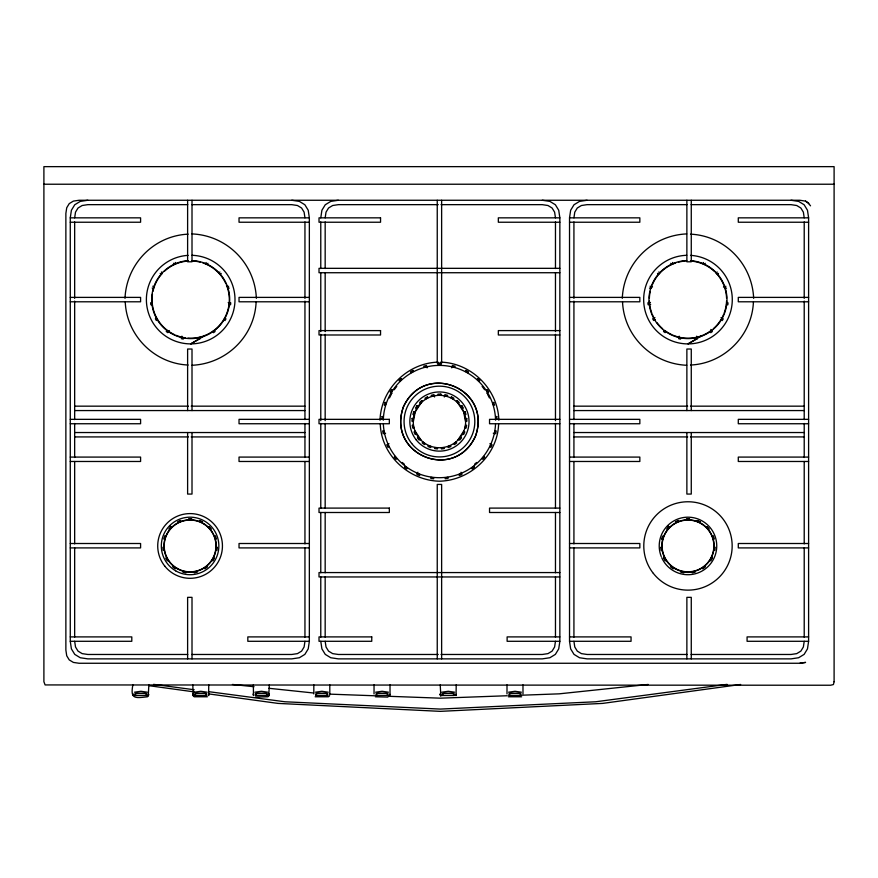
<?xml version="1.0" encoding="UTF-8"?>
<svg xmlns="http://www.w3.org/2000/svg" width="878" height="878" viewBox="0 0 878 878"><rect width="100%" height="100%" fill="white"/><g stroke="black" fill="none" stroke-linecap="round" stroke-linejoin="round"><path stroke-width="1.32" d="M389.986 694.333L389.876 695.211M456.176 694.333L456.055 695.211M229.443 302.734L229.246 304.644L230.541 304.776L230.749 302.866L228.192 302.603M291.77 200.261L299.365 201.391L304.864 204.75L308.222 210.248L309.352 217.843L309.352 641.291L308.222 648.886L304.864 654.384L299.365 657.743L291.77 658.873L87.844 658.873L80.26 657.743L74.751 654.384L71.403 648.886L70.273 641.291L70.273 217.843L71.403 210.248L74.751 204.75L80.26 201.391L87.844 200.261M74.663 217.843L75.508 212.147L78.021 208.02L82.159 205.507L87.844 204.651L187.76 204.651M320.777 217.843L321.908 210.248L325.266 204.75L330.765 201.391L338.359 200.261M325.167 217.843L326.023 212.147L328.537 208.02L332.663 205.507L338.359 204.651L438.265 204.651M304.951 641.291L304.106 646.987L301.593 651.114L297.466 653.627L291.77 654.472L191.865 654.472M791.034 200.261L798.618 201.391L804.127 204.75L807.475 210.248L808.605 217.843L808.605 641.291L807.475 648.886L804.127 654.384L798.618 657.743L791.034 658.873L587.108 658.873L579.513 657.743L574.014 654.384L570.656 648.886L569.526 641.291L569.526 217.843L570.656 210.248L574.014 204.75L579.513 201.391L587.108 200.261M573.927 217.843L574.772 212.147L577.285 208.02L581.412 205.507L587.108 204.651L687.013 204.651M555.467 641.291L554.611 646.987L552.097 651.114L547.971 653.627L542.275 654.472L440.997 654.472M542.275 200.261L549.869 201.391L555.379 204.75L558.726 210.248L559.857 217.843L559.857 641.291L558.726 648.886L555.379 654.384L549.869 657.743L542.275 658.873L338.359 658.873L330.765 657.743L325.266 654.384L321.908 648.886L320.777 641.291M804.215 641.291L803.37 646.987L800.857 651.114L796.719 653.627L791.034 654.472L691.118 654.472M125.005 298.311C126.454 264.048 153.705 235.765 188.133 234.152M256.124 302.142C254.51 336.57 226.228 363.821 191.964 365.27M380.02 420.255C380.887 389.349 407.249 362.998 438.144 362.131M413.362 421.55L415.195 411.947L421.001 403.112M494.676 433.512L495.192 430.758L496.202 430.944L495.686 433.699L493.282 433.238M498.616 424.129C497.53 455.188 470.169 480.507 439.439 481.21C408.709 480.507 381.348 455.188 380.262 424.129M622.293 298.311C623.775 263.356 651.75 235.381 686.706 233.91M753.412 302.142C751.952 335.725 724.12 363.569 690.536 365.029M181.9 336.175L181.362 338.688L183.239 339.084L183.513 337.81L181.636 337.404M679.188 336.175L678.65 338.688L680.527 339.084L680.801 337.81L678.924 337.404M208.613 695.595L208.755 684.873M456.055 695.595L456.209 684.873M444.301 396.999L444.905 394.628L447.615 395.319L447.363 396.318L444.652 395.627M451.775 367.849L452.389 365.478L455.1 366.181L454.848 367.18L452.137 366.477M663.274 536.326L662.33 539.202L661.683 538.993L662.616 536.118L663.274 536.326A26.472 26.472 0 0 0 662.242 539.75M651.311 286.634L650.719 288.456L649.479 288.05M417.862 472.243L416.962 474.515L419.563 475.547L419.947 474.592L417.335 473.56M206.187 262.5L205.661 263.696L207.406 264.487L207.943 263.29M703.476 262.5L702.949 263.696L704.694 264.487L705.232 263.29M134.992 695.497L136.046 693.236L146.736 693.587L146.736 695.497L134.992 695.497L134.992 693.587L145.682 693.247L146.736 695.497M194.894 695.497L195.948 693.236L206.637 693.587L206.637 695.497L194.894 695.497L194.894 693.587L205.584 693.247L206.637 695.497M255.465 695.497L256.519 693.236L267.208 693.587L267.208 695.497L255.465 695.497L255.465 693.587L266.155 693.247L267.208 695.497M315.937 695.497L316.991 693.236L327.681 693.587L327.681 695.497L315.937 695.497L315.937 693.587L326.627 693.247L327.681 695.497M376.157 695.497L377.211 693.236L387.9 693.587L387.9 695.497L376.157 695.497L376.157 693.587L386.847 693.247L387.9 695.497M442.347 695.497L443.401 693.236L454.091 693.587L454.091 695.497L442.347 695.497L442.347 693.587L453.037 693.247L454.091 695.497M509.119 695.497L510.173 693.236L520.863 693.587L520.863 695.497L509.119 695.497L509.119 693.587L519.809 693.247L520.863 695.497M491.153 444.334L489.957 446.869L490.89 447.308L492.086 444.773L489.869 443.73M722.111 318.22L721.145 319.888L722.276 320.547L723.242 318.879L721.014 317.595M268.844 695.266L269.184 694.717L268.712 695.431M390.984 392.455L392.488 390.095L391.621 389.547L390.117 391.906L392.192 393.223M457.877 439.988L463.683 431.142M148.239 696.309L148.854 684.873M268.712 696.309L269.327 684.873M329.173 696.309L329.645 695.595M169.333 330.567L167.819 332.641L166.26 331.511L167.039 330.457L168.587 331.588M170.914 526.646L168.894 528.896L169.399 529.357L171.429 527.107L169.739 525.604L171.429 527.107M668.806 526.646L666.786 528.896L667.291 529.357L669.321 527.107L667.642 525.604L669.321 527.107M219.928 272.015L218.962 272.893L220.246 274.32L221.212 273.442M717.216 272.015L716.25 272.893L717.535 274.32L718.5 273.442M711.575 330.49L710.017 331.621L710.796 332.685L712.343 331.555L710.84 329.469M486.686 393.223L488.761 391.906L487.257 389.547L486.39 390.095L487.894 392.455M204.914 335.506L190.691 343.902L199.943 338.699L199.679 337.426L197.802 337.821L198.066 339.095L199.943 338.699M702.202 335.506L687.979 343.902L697.242 338.699L696.704 336.186M654.911 317.529L652.683 318.813L653.638 320.481L654.779 319.822L653.814 318.165M389.009 443.73L386.792 444.773L387.988 447.308L388.921 446.869L387.725 444.334M675.83 522.377L678.595 521.148L678.321 520.522L675.555 521.751L675.83 522.377A26.472 26.472 0 0 1 678.233 521.334M147.515 696.781C134.883 698.219 130.12 699.162 132.874 684.873M207.417 696.781L194.115 696.781M267.988 696.781L255.465 697.099M328.46 696.781L315.158 696.781M521.642 696.781L508.34 696.781M461.543 473.56L458.931 474.592L459.315 475.547L461.916 474.515L461.016 472.243M228.62 286.294L227.38 286.7L227.962 288.522L229.213 288.116M723.461 287.084L725.908 286.294M726.501 288.116L725.261 288.522L724.668 286.7M426.752 366.477L424.03 367.18L423.778 366.181L426.488 365.478L427.103 367.849M434.226 395.627L431.515 396.318L431.263 395.319L433.973 394.628L434.588 396.999M696.967 337.426L695.091 337.821L695.354 339.095L697.242 338.699M385.607 433.238L383.192 433.699L382.676 430.944L383.686 430.758L384.213 433.512M799.825 663.263L805.51 662.418L799.825 663.263L79.064 663.263L73.368 662.418L69.241 659.905L66.728 655.778L65.872 650.082L65.872 213.442L66.728 207.757L69.241 203.619L73.368 201.106L79.064 200.261L799.825 200.261L805.51 201.106L808.605 202.994M740.648 684.467L602.648 703.399L440.328 711.356L278.008 703.399L209.008 693.938M727.072 684.357L595.778 701.763L440.328 709.084L284.878 701.763L209.085 691.721M650.466 302.526L647.909 302.8L648.118 304.71L650.664 304.436M661.496 547.213L660.816 547.279L661.134 550.286L661.814 550.221L661.496 547.213A26.472 26.472 0 0 0 661.979 550.901M648.216 684.445L559.154 693.84L522.278 695.189M134.444 692.204L140.919 691.282L147.284 692.204M194.345 692.204L200.821 691.282L207.186 692.204M254.916 692.204L261.392 691.282L267.757 692.204M315.378 692.204L321.853 691.282L328.229 692.204M375.608 692.204L382.084 691.282L388.449 692.204M441.788 692.204L448.263 691.282L454.639 692.204M508.56 692.204L515.035 691.282L521.411 692.204M507.254 695.738L440.328 698.175L388.427 696.276M43.9 184.226L834.1 184.226M191.865 204.651L291.77 204.651L297.466 205.507L301.593 208.02L304.106 212.147L304.951 217.843M440.997 204.651L542.275 204.651L547.971 205.507L552.097 208.02L554.611 212.147L555.467 217.843M691.118 204.651L791.034 204.651L796.719 205.507L800.857 208.02L803.37 212.147L804.215 217.843M70.273 217.843L140.59 217.843L140.59 222.233L70.273 222.233M309.352 217.843L239.035 217.843L239.035 222.233L309.352 222.233M559.857 217.843L498.331 217.843L498.331 222.233L559.857 222.233M569.526 217.843L639.842 217.843L639.842 222.233L569.526 222.233M808.605 217.843L738.288 217.843L738.288 222.233L808.605 222.233M559.857 268.328L319.021 268.328L319.021 272.729L559.857 272.729M70.273 297.39L140.59 297.39L140.59 301.791L70.273 301.791M309.352 297.39L239.035 297.39L239.035 301.791L309.352 301.791M569.526 297.39L639.842 297.39L639.842 301.791L569.526 301.791M808.605 297.39L738.288 297.39L738.288 301.791L808.605 301.791M559.857 330.6L498.331 330.6L498.331 334.99L559.857 334.99M74.663 406.163L188.441 406.163M191.184 406.163L304.951 406.163M573.927 406.163L687.693 406.163M690.437 406.163L804.215 406.163M74.663 410.564L304.951 410.564M573.927 410.564L804.215 410.564M70.273 419.344L140.59 419.344L140.59 423.745L70.273 423.745M309.352 419.344L239.035 419.344L239.035 423.745L309.352 423.745M559.857 419.344L489.54 419.344L489.54 423.745L559.857 423.745M569.526 419.344L639.842 419.344L639.842 423.745L569.526 423.745M808.605 419.344L738.288 419.344L738.288 423.745L808.605 423.745M74.663 432.536L304.951 432.536M573.927 432.536L804.215 432.536M74.663 436.926L188.441 436.926M191.184 436.926L304.951 436.926M573.927 436.926L687.693 436.926M690.437 436.926L804.215 436.926M70.273 457.087L140.59 457.087L140.59 461.477L70.273 461.477M309.352 457.087L239.035 457.087L239.035 461.477L309.352 461.477M569.526 457.087L639.842 457.087L639.842 461.477L569.526 461.477M808.605 457.087L738.288 457.087L738.288 461.477L808.605 461.477M559.857 508.099L489.54 508.099L489.54 512.5L559.857 512.5M70.273 543.504L140.59 543.504L140.59 547.905L70.273 547.905M309.352 543.504L239.035 543.504L239.035 547.905L309.352 547.905M569.526 543.504L639.842 543.504L639.842 547.905L569.526 547.905M808.605 543.504L738.288 543.504L738.288 547.905L808.605 547.905M559.857 572.566L319.021 572.566L319.021 576.956L559.857 576.956M70.273 636.901L131.799 636.901L131.799 641.291L70.273 641.291M309.352 636.901L247.826 636.901L247.826 641.291L309.352 641.291M559.857 636.901L507.122 636.901L507.122 641.291L559.857 641.291M569.526 636.901L631.052 636.901L631.052 641.291L569.526 641.291M808.605 636.901L747.079 636.901L747.079 641.291L808.605 641.291M187.76 654.472L87.844 654.472L82.159 653.627L78.021 651.114L75.508 646.987L74.663 641.291M438.265 654.472L338.359 654.472L332.663 653.627L328.537 651.114L326.023 646.987L325.167 641.291M687.013 654.472L587.108 654.472L581.412 653.627L577.285 651.114L574.772 646.987L573.927 641.291M387.9 697.099L375.378 696.781M329.7 694.136L374.774 695.782M232.44 684.445L254.038 686.728M268.877 688.286L313.413 692.983M153.584 684.357L194.192 689.746M149.479 685.762L194.126 691.886M690.536 234.152C724.965 235.765 752.216 264.048 753.653 298.311M191.964 233.91C226.919 235.381 254.894 263.356 256.365 298.311M686.706 365.27C652.442 363.821 624.159 336.57 622.546 302.142M440.734 362.131C471.629 362.998 497.991 389.349 498.858 420.255M188.133 365.029C154.55 363.569 126.717 335.725 125.258 302.142M650.071 286.228L652.519 287.018M152.783 286.228L154.023 286.634L153.43 288.456L152.19 288.05M805.51 201.106L808.759 203.619M658.785 271.96L659.762 272.838L658.467 274.265L657.501 273.387M161.497 271.96L162.463 272.838L161.179 274.265L160.213 273.387M808.912 203.905L810.537 205.825M193.39 695.431L192.919 694.728L193.259 695.266M440.844 696.309L440.229 684.873M193.39 696.309L192.776 684.873M457.877 403.112L463.683 411.947L465.516 421.55M415.195 431.142L421.001 439.988M672.548 262.478L673.075 263.674L671.319 264.454L670.792 263.257M175.26 262.478L175.787 263.674L174.031 264.454L173.504 263.257M253.501 695.595L253.347 684.873M649.215 302.658L649.413 304.567M804.215 221.936L804.215 298.355M804.215 301.088L804.215 419.607M804.215 423.481L804.215 457.504M804.215 461.477L804.215 543.91M804.215 547.905L804.215 637.176M691.271 200.261L691.271 261.787L686.87 261.787L686.87 200.261M691.271 410.564L691.271 349.027L686.87 349.027L686.87 410.564M691.271 432.536L691.271 494.062L686.87 494.062L686.87 432.536M691.271 658.873L691.271 597.347L686.87 597.347L686.87 658.873M573.927 221.936L573.927 298.355M573.927 301.088L573.927 419.607M573.927 423.481L573.927 457.504M573.927 461.477L573.927 543.91M573.927 547.905L573.927 637.176M555.467 221.947L555.467 268.547M555.467 272.652L555.467 331.588M555.467 334.32L555.467 420.661M555.467 423.394L555.467 508.362M555.467 512.478L555.467 572.774M555.467 576.879L555.467 637.176M522.981 684.873L522.981 693.949M507.001 684.873L507.001 693.949M441.634 200.261L441.634 363.053L437.244 363.053L437.244 200.261M441.634 658.873L441.634 484.436L437.244 484.436L437.244 658.873M390.019 684.873L390.019 694.904M374.039 684.873L374.039 693.949M329.799 684.873L329.799 693.949M325.167 221.947L325.167 268.547M325.167 272.652L325.167 331.588M325.167 334.32L325.167 420.661M325.167 423.394L325.167 508.362M325.167 512.478L325.167 572.774M325.167 576.879L325.167 637.176M320.777 221.947L320.777 268.547M320.777 272.652L320.777 331.588M320.777 334.32L320.777 420.661M320.777 423.394L320.777 508.362M320.777 512.478L320.777 572.774M320.777 576.879L320.777 637.176M313.819 684.873L313.819 693.949M304.951 221.936L304.951 298.355M304.951 301.088L304.951 419.607M304.951 423.481L304.951 457.504M304.951 461.477L304.951 543.91M304.951 547.905L304.951 637.176M192.008 200.261L192.008 261.787L187.618 261.787L187.618 200.261M192.008 410.564L192.008 349.027L187.618 349.027L187.618 410.564M192.008 432.536L192.008 494.062L187.618 494.062L187.618 432.536M192.008 658.873L192.008 597.347L187.618 597.347L187.618 658.873M74.663 221.936L74.663 298.355M74.663 301.088L74.663 419.607M74.663 423.481L74.663 457.504M74.663 461.477L74.663 543.91M74.663 547.905L74.663 637.176M712.069 556.915A26.472 26.472 0 0 1 710.104 560.482M690.448 572.302A26.472 26.472 0 0 1 685.509 572.302M665.853 560.482A26.472 26.472 0 0 1 663.889 556.915M667.467 529.214A26.472 26.472 0 0 1 669.255 527.228M695.387 520.533A26.472 26.472 0 0 1 700.15 522.443M706.691 527.228A26.472 26.472 0 0 1 708.491 529.214M712.596 536.206A26.472 26.472 0 0 1 713.397 538.543M690.514 255.355A44.306 44.306 0 0 1 725.7 322.83A44.306 44.306 0 0 1 649.599 321.743A44.306 44.306 0 0 1 686.717 255.3M726.589 300.945A38.632 38.632 0 0 1 724.163 313.117M723.67 314.368A38.632 38.632 0 0 1 713.309 328.756M711.147 330.501A38.632 38.632 0 0 1 704.002 334.737M702.762 335.275A38.632 38.632 0 0 1 673.196 335.275M671.955 334.737A38.632 38.632 0 0 1 664.811 330.501M662.649 328.756A38.632 38.632 0 0 1 657.062 322.764M655.471 320.47A38.632 38.632 0 0 1 652.288 314.368M651.794 313.117A38.632 38.632 0 0 1 649.369 300.945M649.369 298.235A38.632 38.632 0 0 1 650.236 291.364M650.927 288.675A38.632 38.632 0 0 1 651.794 286.063M652.288 284.801A38.632 38.632 0 0 1 675.742 262.95M678.398 262.16A38.632 38.632 0 0 1 685.257 261.051M690.701 261.051A38.632 38.632 0 0 1 714.319 271.335M715.296 272.268A38.632 38.632 0 0 1 723.67 284.801M724.163 286.063A38.632 38.632 0 0 1 726.589 298.235M690.492 260.667A39.005 39.005 0 0 1 721.112 320.174A39.005 39.005 0 0 1 654.198 319.087A39.005 39.005 0 0 1 686.728 260.601M495.521 424.261A56.148 56.148 0 0 1 439.439 477.698A56.148 56.148 0 0 1 383.357 424.261M383.302 420.2A56.148 56.148 0 0 1 439.439 365.402A56.148 56.148 0 0 1 495.576 420.2M476.578 462.465A55.259 55.259 0 0 1 474.537 464.232M404.341 464.232A55.259 55.259 0 0 1 402.3 462.465M389.47 397.964A55.259 55.259 0 0 1 391.336 394.354M394.266 389.711A55.259 55.259 0 0 1 396.757 386.452M482.121 386.452A55.259 55.259 0 0 1 484.612 389.711M487.542 394.354A55.259 55.259 0 0 1 489.408 397.964M191.953 255.3A44.306 44.306 0 0 1 229.059 321.743A44.306 44.306 0 0 1 152.97 322.83A44.306 44.306 0 0 1 188.155 255.355M226.381 284.801A38.632 38.632 0 0 1 187.969 338.129M185.214 337.832A38.632 38.632 0 0 1 175.907 335.275M174.667 334.737A38.632 38.632 0 0 1 152.443 294.119M152.948 291.364A38.632 38.632 0 0 1 162.43 273.245M164.351 271.335A38.632 38.632 0 0 1 187.969 261.051M193.412 261.051A38.632 38.632 0 0 1 200.272 262.16M202.928 262.95A38.632 38.632 0 0 1 225.844 283.561M191.942 260.601A39.005 39.005 0 0 1 224.472 319.087A39.005 39.005 0 0 1 157.557 320.174A39.005 39.005 0 0 1 188.177 260.667M661.233 556.531A28.765 28.765 0 0 1 691.754 517.427A28.765 28.765 0 0 1 711.048 563.138A28.765 28.765 0 0 1 661.727 557.717M382.117 416.534L381.941 419.333L382.973 419.399L383.148 416.6L382.117 416.534M412.144 418.422L411.969 421.22L413 421.286L413.176 418.488L412.144 418.422M834.1 681.723L833.42 684.555L830.588 685.235L45.107 684.928L43.9 681.723L43.9 166.644L834.1 166.644L834.1 681.723M208.755 693.949L208.613 695.211L208.755 693.949M269.327 693.949L269.184 695.211L269.327 693.949M216.57 547.213L216.251 550.221L216.932 550.286L217.25 547.279L216.57 547.213M714.462 547.213L714.143 550.221L714.824 550.286L715.142 547.279L714.462 547.213M726.732 302.734L726.534 304.644L727.84 304.776L728.038 302.866L726.732 302.734M430.966 477.423L430.846 478.444L433.622 478.795L433.743 477.775L430.966 477.423M434.742 447.56L434.61 448.592L437.387 448.943L437.518 447.912L434.742 447.56M403.276 407.227C386.682 454.76 454.113 482.252 475.371 436.432C492.788 388.767 424.963 360.529 403.507 406.668C386.024 454.727 454.672 482.648 475.602 435.861C492.262 387.944 424.008 360.759 403.276 407.227M465.636 425.117L465.11 427.871L466.119 428.058L466.646 425.314L465.636 425.117M183.096 571.523L182.953 572.193L185.916 572.818L186.059 572.149L183.096 571.523M680.999 571.523L680.856 572.193L683.808 572.818L683.951 572.149L680.999 571.523M164.724 536.118L163.791 538.993L164.438 539.202L165.371 536.326L164.724 536.118M385.168 402.442L384.301 405.098L385.277 405.416L386.144 402.761L385.168 402.442M413.779 411.738L412.912 414.405L413.9 414.723L414.767 412.056L413.779 411.738M428.42 445.585L428.036 446.54L430.648 447.571L431.021 446.606L428.42 445.585M199.745 520.522L199.471 521.148L202.236 522.377L202.511 521.751L199.745 520.522M697.637 520.522L697.362 521.148L700.128 522.377L700.403 521.751L697.637 520.522M463.924 431.526L462.728 434.05L463.661 434.489L464.857 431.965L463.924 431.526M451.424 396.834L450.93 397.734L453.388 399.084L453.882 398.184L451.424 396.834M465.922 370.461L465.428 371.361L467.886 372.711L468.38 371.811L465.922 370.461M224.823 318.22L223.857 319.888L224.987 320.547L225.953 318.879L224.823 318.22M213.771 557.87L212.256 560.493L212.849 560.833L214.353 558.21L213.771 557.87M711.663 557.87L710.148 560.493L710.741 560.833L712.256 558.21L711.663 557.87M148.711 694.717L148.239 695.431L148.711 694.717M456.055 694.717L455.583 695.431L456.055 694.717M417.028 405.669L415.524 408.029L416.391 408.577L417.895 406.218L417.028 405.669M173.306 566.475L172.9 567.023L175.348 568.801L175.754 568.253L173.306 566.475M405.098 466.427L404.495 467.261L406.766 468.907L407.37 468.073L405.098 466.427M422.79 442.084L422.186 442.918L424.447 444.564L425.051 443.73L422.79 442.084M664.328 330.457L663.559 331.511L665.107 332.641L665.875 331.588L664.328 330.457M671.198 566.475L670.792 567.023L673.239 568.801L673.645 568.253L671.198 566.475M460.676 437.299L458.887 439.461L459.688 440.108L461.466 437.957L460.676 437.299M483.866 456.483L482.077 458.634L482.867 459.293L484.656 457.131L483.866 456.483M457.197 400.587L456.494 401.345L458.535 403.254L459.238 402.508L457.197 400.587M477.797 378.659L477.094 379.406L479.136 381.326L479.838 380.569L477.797 378.659M401.081 378.659L399.04 380.569L399.742 381.326L401.784 379.406L401.081 378.659M421.681 400.587L419.64 402.508L420.342 403.254L422.384 401.345L421.681 400.587M209.249 526.646L208.744 527.107L210.764 529.357L211.28 528.896L209.249 526.646M707.141 526.646L706.636 527.107L708.667 529.357L709.172 528.896L707.141 526.646M395.012 456.483L394.222 457.131L396.011 459.293L396.801 458.634L395.012 456.483M418.202 437.299L417.412 437.957L419.19 440.108L419.991 439.461L418.202 437.299M206.868 566.475L204.42 568.253L204.826 568.801L207.274 567.023L206.868 566.475M456.088 442.084L453.827 443.73L454.431 444.564L456.692 442.918L456.088 442.084M473.78 466.427L471.508 468.073L472.123 468.907L474.383 467.261L473.78 466.427M704.76 566.475L702.312 568.253L702.718 568.801L705.166 567.023L704.76 566.475M214.287 330.49L212.728 331.621L213.497 332.685L215.055 331.555L214.287 330.49M461.85 405.669L460.983 406.218L462.486 408.577L463.354 408.029L461.85 405.669M156.525 318.165L155.395 318.813L156.35 320.481L157.48 319.822L156.525 318.165M166.403 557.87L165.81 558.21L167.325 560.833L167.917 560.493L166.403 557.87M664.295 557.87L663.702 558.21L665.217 560.833L665.809 560.493L664.295 557.87M412.956 370.461L410.498 371.811L410.992 372.711L413.45 371.361L412.956 370.461M427.454 396.834L424.996 398.184L425.49 399.084L427.948 397.734L427.454 396.834M414.954 431.526L414.021 431.965L415.217 434.489L416.15 434.05L414.954 431.526M180.418 520.522L177.652 521.751L177.938 522.377L180.703 521.148L180.418 520.522M450.458 445.585L447.857 446.606L448.241 447.571L450.842 446.54L450.458 445.585M465.099 411.738L464.122 412.056L464.978 414.723L465.966 414.405L465.099 411.738M493.71 402.442L492.734 402.761L493.601 405.416L494.577 405.098L493.71 402.442M215.439 536.118L214.792 536.326L215.725 539.202L216.383 538.993L215.439 536.118M713.342 536.118L712.684 536.326L713.616 539.202L714.275 538.993L713.342 536.118M197.067 571.523L194.104 572.149L194.247 572.818L197.21 572.193L197.067 571.523M694.959 571.523L692.007 572.149L692.149 572.818L695.102 572.193L694.959 571.523M413.242 425.117L412.232 425.314L412.759 428.058L413.768 427.871L413.242 425.117M444.136 447.56L441.36 447.912L441.491 448.943L444.268 448.592L444.136 447.56M447.912 477.423L445.135 477.775L445.256 478.795L448.043 478.444L447.912 477.423M151.927 302.658L150.621 302.8L150.818 304.71L152.124 304.567L151.927 302.658M163.604 547.213L162.924 547.279L163.231 550.286L163.912 550.221L163.604 547.213M466.734 418.422L465.702 418.488L465.878 421.286L466.909 421.22L466.734 418.422M496.761 416.534L495.73 416.6L495.905 419.399L496.937 419.333L496.761 416.534M380.547 217.843L319.021 217.843L319.021 222.233L380.547 222.233L380.547 217.843M380.547 330.6L319.021 330.6L319.021 334.99L380.547 334.99L380.547 330.6M440.844 364.019L438.034 364.019L438.034 365.05L440.844 365.05L440.844 364.019M440.844 394.112L438.034 394.112L438.034 395.144L440.844 395.144L440.844 394.112M389.338 419.344L319.021 419.344L319.021 423.745L389.338 423.745L389.338 419.344M389.338 508.099L319.021 508.099L319.021 512.5L389.338 512.5L389.338 508.099M191.602 518.788L188.572 518.788L188.572 519.48L191.602 519.48L191.602 518.788M689.493 518.788L686.464 518.788L686.464 519.48L689.493 519.48L689.493 518.788M371.756 636.901L319.021 636.901L319.021 641.291L371.756 641.291L371.756 636.901M440.844 695.431L440.372 694.728L440.844 695.431M133.5 695.431L133.028 694.728L133.5 695.431M440.372 695.211L440.229 693.949L440.372 695.211M253.501 695.211L253.347 693.949L253.501 695.211M192.919 695.211L192.776 693.949L192.919 695.211M133.028 695.211L132.874 693.949L133.028 695.211M674.908 568.582A26.142 26.142 0 0 0 714.121 545.94A26.142 26.142 0 0 0 674.908 523.31A26.142 26.142 0 0 0 674.908 568.582M653.353 573.389A44.174 44.174 0 0 0 729.058 562.205A44.174 44.174 0 0 0 681.526 502.238A44.174 44.174 0 0 0 653.353 573.389M411.716 443.522A35.372 35.372 0 0 0 472.331 434.566A35.372 35.372 0 0 0 434.27 386.55A35.372 35.372 0 0 0 411.716 443.522M416.249 439.933A29.6 29.6 0 0 0 466.953 432.437A29.6 29.6 0 0 0 435.115 392.268A29.6 29.6 0 0 0 416.249 439.933M418.652 437.496A26.208 26.208 0 0 0 463.65 431.581A26.208 26.208 0 0 0 436.015 395.561A26.208 26.208 0 0 0 418.652 437.496M164.724 566.047A32.354 32.354 0 0 0 220.169 557.859A32.354 32.354 0 0 0 185.357 513.937A32.354 32.354 0 0 0 164.724 566.047M175.699 570.854A28.765 28.765 0 0 0 218.852 545.94A28.765 28.765 0 0 0 175.699 521.027A28.765 28.765 0 0 0 175.699 570.854M177.016 568.582A26.142 26.142 0 0 0 216.229 545.94A26.142 26.142 0 0 0 177.016 523.31A26.142 26.142 0 0 0 177.016 568.582M177.136 568.362A25.89 25.89 0 0 0 215.977 545.94A25.89 25.89 0 0 0 177.136 523.529A25.89 25.89 0 0 0 177.136 568.362M675.039 568.362A25.89 25.89 0 0 0 713.869 545.94A25.89 25.89 0 0 0 675.039 523.529A25.89 25.89 0 0 0 675.039 568.362"/></g></svg>
